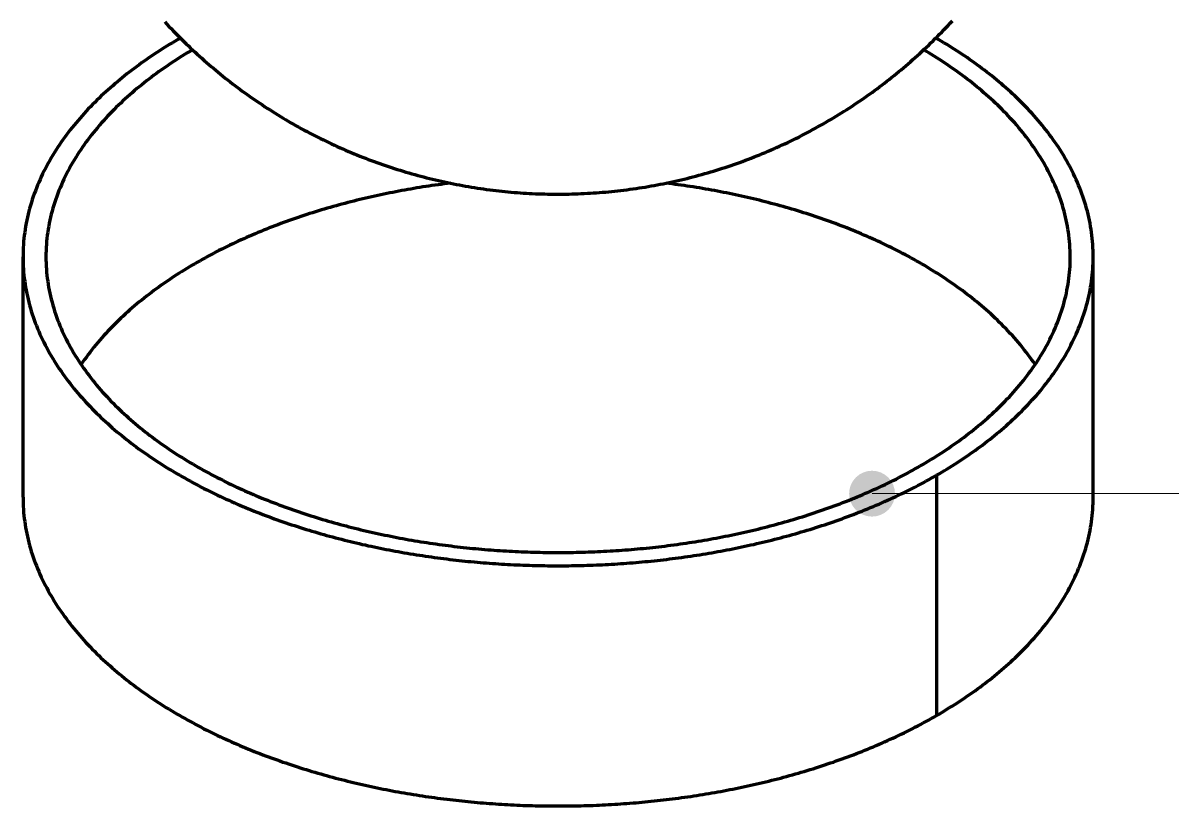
# Model space of a CAD drawing. Header units: millimetres. Extents: x 0 to 594, y 0 to 420.
# Drawn here: x 213.95 to 244.04, y 123.72 to 144.21 of the extents above; entities that cross this region are included whole.
import ezdxf

# ---------------------------------------------------------------- set-up
doc = ezdxf.new("R2010")
doc.units = ezdxf.units.MM
doc.layers.add('01-VISIBLE', color=7, linetype='CONTINUOUS', lineweight=70)
doc.layers.add('08-FINA', color=5, linetype='CONTINUOUS', lineweight=18)

msp = doc.modelspace()

# ---------------------------------------------------------------- hatches: boundary and pattern name
at = {"layer": '08-FINA'}
h = msp.add_hatch(color=7, dxfattribs=at)
h.dxf.hatch_style = 1
edge = h.paths.add_edge_path()
edge.add_arc((236.163, 131.897), 0.6, 0, 360)

# ---------------------------------------------------------------- linework, layer by layer
at = {"layer": '01-VISIBLE'}
for p, q in [((213.949, 131.806), (213.949, 138.094)), ((241.949, 131.806), (241.949, 138.094)), ((237.848, 132.378), (237.848, 126.091))]:
    msp.add_line(p, q, dxfattribs=at)
for points in [[(217.658, 144.243), (217.713, 144.184), (217.767, 144.126), (217.822, 144.068), (217.878, 144.01), (217.934, 143.952), (217.99, 143.895), (218.046, 143.839), (218.103, 143.782), (218.16, 143.726), (218.217, 143.67), (218.275, 143.615), (218.333, 143.559), (218.391, 143.505), (218.45, 143.45), (218.509, 143.396), (218.568, 143.342), (218.628, 143.289), (218.688, 143.236), (218.748, 143.183), (218.808, 143.13), (218.869, 143.078), (218.93, 143.027), (218.992, 142.975), (219.053, 142.924), (219.115, 142.873), (219.177, 142.823), (219.24, 142.773), (219.303, 142.724), (219.366, 142.674), (219.429, 142.625), (219.493, 142.577), (219.557, 142.529), (219.621, 142.481), (219.686, 142.433), (219.75, 142.386), (219.815, 142.34), (219.881, 142.293), (219.946, 142.247), (220.012, 142.202), (220.078, 142.157), (220.144, 142.112), (220.211, 142.068), (220.278, 142.023), (220.345, 141.98), (220.412, 141.937), (220.48, 141.894), (220.548, 141.851), (220.616, 141.809), (220.684, 141.767), (220.753, 141.726), (220.821, 141.685), (220.89, 141.644), (220.96, 141.604), (221.029, 141.565), (221.099, 141.525), (221.169, 141.486), (221.239, 141.448), (221.309, 141.409), (221.38, 141.372), (221.45, 141.334), (221.522, 141.297), (221.593, 141.261), (221.664, 141.225), (221.736, 141.189), (221.808, 141.154), (221.88, 141.119), (221.952, 141.084), (222.024, 141.05), (222.097, 141.016), (222.17, 140.983), (222.243, 140.95), (222.316, 140.918), (222.389, 140.886), (222.463, 140.854), (222.537, 140.823), (222.61, 140.792), (222.685, 140.762), (222.759, 140.732), (222.833, 140.703), (222.908, 140.674), (222.983, 140.645), (223.057, 140.617), (223.133, 140.589), (223.208, 140.562), (223.283, 140.535), (223.359, 140.508), (223.434, 140.482), (223.51, 140.457), (223.586, 140.432), (223.662, 140.407), (223.739, 140.383), (223.815, 140.359), (223.892, 140.335), (223.968, 140.313), (224.045, 140.29), (224.122, 140.268), (224.199, 140.246), (224.276, 140.225), (224.354, 140.204), (224.431, 140.184), (224.509, 140.164), (224.586, 140.144), (224.664, 140.125), (224.742, 140.107), (224.82, 140.089), (224.898, 140.071), (224.976, 140.054), (225.054, 140.037), (225.133, 140.021), (225.211, 140.005), (225.29, 139.989), (225.368, 139.975), (225.447, 139.96), (225.526, 139.946), (225.605, 139.932), (225.684, 139.919), (225.763, 139.906), (225.842, 139.894), (225.921, 139.882), (226, 139.871), (226.079, 139.86), (226.159, 139.85), (226.238, 139.84), (226.318, 139.83), (226.397, 139.821), (226.477, 139.812), (226.556, 139.804), (226.636, 139.796), (226.716, 139.789), (226.796, 139.782), (226.875, 139.776), (226.955, 139.77), (227.035, 139.764), (227.115, 139.759), (227.195, 139.755), (227.275, 139.751), (227.355, 139.747), (227.435, 139.744), (227.515, 139.741), (227.595, 139.739), (227.675, 139.737), (227.755, 139.736), (227.835, 139.735), (227.915, 139.735), (227.995, 139.735), (228.075, 139.735), (228.155, 139.736), (228.235, 139.738), (228.315, 139.739), (228.395, 139.742), (228.475, 139.745), (228.555, 139.748), (228.635, 139.751), (228.715, 139.756), (228.795, 139.76), (228.875, 139.765), (228.955, 139.771), (229.034, 139.777), (229.114, 139.783), (229.194, 139.79), (229.274, 139.797), (229.353, 139.805), (229.433, 139.814), (229.513, 139.822), (229.592, 139.831), (229.672, 139.841), (229.751, 139.851), (229.83, 139.862), (229.91, 139.873), (229.989, 139.884), (230.068, 139.896), (230.147, 139.908), (230.226, 139.921), (230.305, 139.934), (230.384, 139.948), (230.463, 139.962), (230.541, 139.977), (230.62, 139.992), (230.699, 140.007), (230.777, 140.023), (230.855, 140.04), (230.934, 140.056), (231.012, 140.074), (231.09, 140.091), (231.168, 140.11), (231.246, 140.128), (231.323, 140.147), (231.401, 140.167), (231.478, 140.187), (231.556, 140.207), (231.633, 140.228), (231.71, 140.249), (231.787, 140.271), (231.864, 140.293), (231.941, 140.316), (232.018, 140.339), (232.094, 140.362), (232.171, 140.386), (232.247, 140.411), (232.323, 140.435), (232.399, 140.461), (232.475, 140.486), (232.55, 140.512), (232.626, 140.539), (232.701, 140.566), (232.777, 140.593), (232.852, 140.621), (232.927, 140.649), (233.001, 140.678), (233.076, 140.707), (233.15, 140.737), (233.224, 140.767), (233.299, 140.797), (233.372, 140.828), (233.446, 140.859), (233.52, 140.891), (233.593, 140.923), (233.666, 140.955), (233.739, 140.988), (233.812, 141.021), (233.884, 141.055), (233.957, 141.089), (234.029, 141.124), (234.101, 141.159), (234.173, 141.194), (234.245, 141.23), (234.316, 141.266), (234.387, 141.303), (234.458, 141.34), (234.529, 141.377), (234.599, 141.415), (234.67, 141.453), (234.74, 141.492), (234.81, 141.531), (234.879, 141.57), (234.949, 141.61)], [(234.949, 141.61), (235.018, 141.651), (235.088, 141.691), (235.157, 141.733), (235.226, 141.774), (235.294, 141.816), (235.363, 141.859), (235.431, 141.902), (235.499, 141.945), (235.566, 141.988), (235.634, 142.032), (235.701, 142.077), (235.768, 142.122), (235.834, 142.167), (235.901, 142.212), (235.967, 142.258), (236.033, 142.304), (236.098, 142.351), (236.164, 142.398), (236.229, 142.445), (236.293, 142.493), (236.358, 142.541), (236.422, 142.59), (236.486, 142.639), (236.55, 142.688), (236.613, 142.738), (236.676, 142.788), (236.739, 142.838), (236.801, 142.889), (236.864, 142.94), (236.926, 142.991), (236.987, 143.043), (237.048, 143.095), (237.109, 143.148), (237.17, 143.2), (237.231, 143.254), (237.291, 143.307), (237.351, 143.361), (237.41, 143.415), (237.469, 143.47), (237.528, 143.525), (237.587, 143.58), (237.645, 143.635), (237.703, 143.691), (237.76, 143.748), (237.817, 143.804), (237.874, 143.861), (237.931, 143.918), (237.987, 143.976), (238.043, 144.034), (238.099, 144.092), (238.154, 144.15), (238.209, 144.209), (238.264, 144.268)], [(218.066, 143.819), (217.997, 143.778), (217.927, 143.738), (217.858, 143.697), (217.79, 143.655), (217.721, 143.613), (217.653, 143.571), (217.585, 143.528), (217.518, 143.484), (217.45, 143.441), (217.383, 143.397), (217.317, 143.352), (217.25, 143.307), (217.184, 143.261), (217.118, 143.215), (217.053, 143.169), (216.988, 143.122), (216.923, 143.074), (216.859, 143.026), (216.794, 142.978), (216.731, 142.929), (216.667, 142.88), (216.605, 142.83), (216.542, 142.78), (216.48, 142.729), (216.418, 142.678), (216.357, 142.626), (216.296, 142.573), (216.235, 142.521), (216.176, 142.467), (216.116, 142.413), (216.057, 142.359), (215.998, 142.304), (215.94, 142.249), (215.883, 142.193), (215.826, 142.136), (215.769, 142.079), (215.713, 142.021), (215.658, 141.963), (215.603, 141.905), (215.549, 141.846), (215.495, 141.786), (215.442, 141.726), (215.39, 141.665), (215.338, 141.603), (215.287, 141.542), (215.236, 141.479), (215.186, 141.416), (215.137, 141.353), (215.089, 141.288), (215.041, 141.224), (214.995, 141.159), (214.949, 141.093), (214.903, 141.027), (214.859, 140.96), (214.815, 140.892), (214.772, 140.825), (214.73, 140.756), (214.689, 140.687), (214.649, 140.618), (214.61, 140.548), (214.572, 140.477), (214.534, 140.406), (214.498, 140.334), (214.462, 140.262), (214.428, 140.19), (214.395, 140.117), (214.362, 140.043), (214.331, 139.969), (214.301, 139.895), (214.272, 139.82), (214.244, 139.745), (214.217, 139.669), (214.192, 139.593), (214.168, 139.516), (214.144, 139.44), (214.123, 139.362), (214.102, 139.285), (214.082, 139.207), (214.064, 139.129), (214.047, 139.05), (214.032, 138.971), (214.018, 138.892), (214.005, 138.813), (213.993, 138.734), (213.983, 138.654), (213.974, 138.574), (213.966, 138.494), (213.96, 138.414), (213.955, 138.334), (213.952, 138.254), (213.95, 138.174), (213.949, 138.094)], [(241.949, 138.094), (241.948, 138.174), (241.946, 138.254), (241.943, 138.334), (241.938, 138.414), (241.932, 138.494), (241.924, 138.574), (241.915, 138.654), (241.905, 138.734), (241.893, 138.813), (241.88, 138.892), (241.866, 138.971), (241.851, 139.05), (241.834, 139.129), (241.816, 139.207), (241.796, 139.285), (241.775, 139.362), (241.753, 139.44), (241.73, 139.516), (241.706, 139.593), (241.68, 139.669), (241.654, 139.745), (241.626, 139.82), (241.597, 139.895), (241.567, 139.969), (241.536, 140.043), (241.503, 140.117), (241.47, 140.19), (241.436, 140.262), (241.4, 140.334), (241.364, 140.406), (241.326, 140.477), (241.288, 140.548), (241.249, 140.618), (241.209, 140.687), (241.168, 140.756), (241.126, 140.825), (241.083, 140.892), (241.039, 140.96), (240.995, 141.027), (240.949, 141.093), (240.903, 141.159), (240.856, 141.224), (240.809, 141.288), (240.761, 141.353), (240.711, 141.416), (240.662, 141.479), (240.611, 141.542), (240.56, 141.603), (240.508, 141.665), (240.456, 141.726), (240.403, 141.786), (240.349, 141.846), (240.295, 141.905), (240.24, 141.963), (240.185, 142.021), (240.129, 142.079), (240.072, 142.136), (240.015, 142.193), (239.958, 142.248), (239.9, 142.304), (239.841, 142.359), (239.782, 142.413), (239.722, 142.467), (239.662, 142.52), (239.602, 142.573), (239.541, 142.626), (239.48, 142.677), (239.418, 142.729), (239.356, 142.78), (239.293, 142.83), (239.231, 142.88), (239.167, 142.929), (239.104, 142.978), (239.039, 143.026), (238.975, 143.074), (238.91, 143.122), (238.845, 143.169), (238.78, 143.215), (238.714, 143.261), (238.648, 143.307), (238.581, 143.352), (238.515, 143.397), (238.448, 143.441), (238.38, 143.484), (238.313, 143.528), (238.245, 143.571), (238.177, 143.613), (238.108, 143.655), (238.04, 143.697), (237.971, 143.738), (237.901, 143.778), (237.832, 143.819)], [(218.384, 143.512), (218.314, 143.47), (218.245, 143.429), (218.176, 143.387), (218.108, 143.344), (218.039, 143.301), (217.971, 143.258), (217.903, 143.214), (217.836, 143.169), (217.769, 143.124), (217.702, 143.079), (217.636, 143.033), (217.569, 142.987), (217.504, 142.94), (217.438, 142.892), (217.373, 142.844), (217.308, 142.796), (217.244, 142.747), (217.18, 142.698), (217.117, 142.648), (217.054, 142.597), (216.991, 142.546), (216.929, 142.495), (216.867, 142.443), (216.806, 142.39), (216.745, 142.337), (216.684, 142.284), (216.624, 142.229), (216.565, 142.175), (216.506, 142.119), (216.448, 142.063), (216.39, 142.007), (216.333, 141.95), (216.276, 141.893), (216.22, 141.835), (216.164, 141.776), (216.109, 141.717), (216.055, 141.657), (216.001, 141.597), (215.948, 141.536), (215.896, 141.474), (215.844, 141.412), (215.793, 141.349), (215.743, 141.286), (215.694, 141.222), (215.645, 141.158), (215.597, 141.093), (215.55, 141.027), (215.503, 140.961), (215.458, 140.894), (215.413, 140.827), (215.369, 140.759), (215.327, 140.691), (215.285, 140.622), (215.244, 140.552), (215.204, 140.482), (215.164, 140.411), (215.126, 140.34), (215.089, 140.268), (215.053, 140.196), (215.018, 140.123), (214.984, 140.05), (214.952, 139.976), (214.92, 139.902), (214.89, 139.827), (214.86, 139.751), (214.832, 139.676), (214.805, 139.6), (214.78, 139.523), (214.755, 139.446), (214.732, 139.369), (214.71, 139.291), (214.69, 139.213), (214.671, 139.134), (214.653, 139.055), (214.636, 138.976), (214.621, 138.897), (214.608, 138.817), (214.595, 138.738), (214.585, 138.657), (214.575, 138.577), (214.567, 138.497), (214.561, 138.416), (214.556, 138.336), (214.552, 138.255), (214.55, 138.174), (214.549, 138.094)], [(241.349, 138.094), (241.348, 138.174), (241.346, 138.255), (241.342, 138.336), (241.337, 138.416), (241.331, 138.497), (241.323, 138.577), (241.313, 138.657), (241.302, 138.738), (241.29, 138.817), (241.277, 138.897), (241.261, 138.976), (241.245, 139.055), (241.227, 139.134), (241.208, 139.213), (241.188, 139.291), (241.166, 139.369), (241.143, 139.446), (241.118, 139.523), (241.093, 139.6), (241.066, 139.676), (241.038, 139.751), (241.008, 139.827), (240.978, 139.902), (240.946, 139.976), (240.914, 140.05), (240.88, 140.123), (240.845, 140.196), (240.809, 140.268), (240.772, 140.34), (240.734, 140.411), (240.694, 140.482), (240.654, 140.552), (240.613, 140.622), (240.571, 140.691), (240.528, 140.759), (240.485, 140.827), (240.44, 140.894), (240.395, 140.961), (240.348, 141.027), (240.301, 141.093), (240.253, 141.158), (240.204, 141.222), (240.155, 141.286), (240.105, 141.349), (240.054, 141.412), (240.002, 141.474), (239.95, 141.536), (239.897, 141.597), (239.843, 141.657), (239.789, 141.717), (239.734, 141.776), (239.678, 141.835), (239.622, 141.893), (239.565, 141.95), (239.508, 142.007), (239.45, 142.063), (239.392, 142.119), (239.333, 142.175), (239.274, 142.229), (239.214, 142.284), (239.153, 142.337), (239.092, 142.39), (239.031, 142.443), (238.969, 142.495), (238.907, 142.546), (238.844, 142.597), (238.781, 142.648), (238.718, 142.698), (238.654, 142.747), (238.589, 142.796), (238.525, 142.844), (238.46, 142.892), (238.394, 142.94), (238.329, 142.987), (238.262, 143.033), (238.196, 143.079), (238.129, 143.124), (238.062, 143.169), (237.995, 143.214), (237.927, 143.258), (237.859, 143.301), (237.79, 143.344), (237.722, 143.387), (237.653, 143.429), (237.584, 143.47), (237.514, 143.512)], [(225.125, 140.022), (225.045, 140.012), (224.966, 140.002), (224.886, 139.991), (224.807, 139.981), (224.728, 139.969), (224.648, 139.958), (224.569, 139.946), (224.49, 139.934), (224.411, 139.922), (224.331, 139.909), (224.252, 139.896), (224.173, 139.883), (224.094, 139.869), (224.015, 139.855), (223.936, 139.841), (223.858, 139.827), (223.779, 139.812), (223.7, 139.797), (223.621, 139.782), (223.543, 139.766), (223.464, 139.75), (223.386, 139.734), (223.307, 139.717), (223.229, 139.7), (223.151, 139.683), (223.073, 139.666), (222.994, 139.648), (222.916, 139.63), (222.838, 139.611), (222.76, 139.593), (222.683, 139.574), (222.605, 139.554), (222.527, 139.535), (222.449, 139.515), (222.372, 139.494), (222.295, 139.474), (222.217, 139.453), (222.14, 139.431), (222.063, 139.41), (221.986, 139.388), (221.909, 139.366), (221.832, 139.343), (221.755, 139.32), (221.678, 139.297), (221.602, 139.273), (221.525, 139.249), (221.449, 139.225), (221.373, 139.2), (221.296, 139.175), (221.22, 139.15), (221.144, 139.124), (221.069, 139.098), (220.993, 139.072), (220.917, 139.045), (220.842, 139.018), (220.767, 138.991), (220.691, 138.963), (220.616, 138.935), (220.541, 138.907), (220.467, 138.878), (220.392, 138.849), (220.317, 138.819), (220.243, 138.789), (220.169, 138.759), (220.095, 138.728), (220.021, 138.697), (219.947, 138.665), (219.874, 138.634), (219.8, 138.601), (219.727, 138.569), (219.654, 138.536), (219.581, 138.502), (219.509, 138.469), (219.436, 138.434), (219.364, 138.4), (219.292, 138.365), (219.22, 138.329), (219.148, 138.294), (219.077, 138.257), (219.005, 138.221), (218.934, 138.184), (218.863, 138.146), (218.793, 138.108), (218.722, 138.07), (218.652, 138.031), (218.582, 137.992), (218.513, 137.953), (218.443, 137.913), (218.374, 137.872), (218.305, 137.831), (218.236, 137.79), (218.168, 137.748), (218.1, 137.706), (218.032, 137.663), (217.965, 137.62), (217.898, 137.576), (217.831, 137.532), (217.764, 137.487), (217.698, 137.442), (217.632, 137.397), (217.566, 137.35), (217.501, 137.304), (217.436, 137.257), (217.372, 137.209), (217.307, 137.161), (217.244, 137.113), (217.18, 137.064), (217.117, 137.014), (217.055, 136.964), (216.992, 136.914), (216.931, 136.863), (216.869, 136.811), (216.808, 136.759), (216.748, 136.706), (216.688, 136.653), (216.629, 136.599), (216.57, 136.545), (216.511, 136.49), (216.453, 136.435), (216.396, 136.379), (216.339, 136.323), (216.282, 136.266), (216.227, 136.208), (216.172, 136.15), (216.117, 136.091), (216.063, 136.032), (216.01, 135.972), (215.957, 135.912), (215.905, 135.851), (215.853, 135.789), (215.803, 135.727), (215.753, 135.665), (215.704, 135.601), (215.655, 135.538), (215.607, 135.473), (215.56, 135.408), (215.514, 135.343), (215.469, 135.277)], [(240.429, 135.277), (240.384, 135.343), (240.338, 135.408), (240.291, 135.473), (240.243, 135.538), (240.194, 135.601), (240.145, 135.665), (240.095, 135.727), (240.044, 135.789), (239.993, 135.851), (239.941, 135.912), (239.888, 135.972), (239.835, 136.032), (239.781, 136.091), (239.726, 136.15), (239.671, 136.208), (239.615, 136.266), (239.559, 136.323), (239.502, 136.379), (239.445, 136.435), (239.387, 136.49), (239.328, 136.545), (239.269, 136.599), (239.21, 136.653), (239.15, 136.706), (239.09, 136.759), (239.029, 136.811), (238.967, 136.863), (238.906, 136.914), (238.843, 136.964), (238.781, 137.014), (238.718, 137.064), (238.654, 137.113), (238.591, 137.161), (238.526, 137.209), (238.462, 137.257), (238.397, 137.304), (238.332, 137.35), (238.266, 137.397), (238.2, 137.442), (238.134, 137.487), (238.067, 137.532), (238, 137.576), (237.933, 137.62), (237.866, 137.663), (237.798, 137.706), (237.73, 137.748), (237.661, 137.79), (237.593, 137.831), (237.524, 137.872), (237.455, 137.913), (237.385, 137.953), (237.316, 137.992), (237.246, 138.031), (237.176, 138.07), (237.105, 138.108), (237.035, 138.146), (236.964, 138.184), (236.893, 138.221), (236.821, 138.257), (236.75, 138.294), (236.678, 138.329), (236.606, 138.365), (236.534, 138.4), (236.462, 138.434), (236.389, 138.469), (236.317, 138.502), (236.244, 138.536), (236.171, 138.569), (236.098, 138.601), (236.024, 138.634), (235.951, 138.665), (235.877, 138.697), (235.803, 138.728), (235.729, 138.759), (235.655, 138.789), (235.58, 138.819), (235.506, 138.849), (235.431, 138.878), (235.357, 138.907), (235.282, 138.935), (235.207, 138.963), (235.131, 138.991), (235.056, 139.018), (234.981, 139.045), (234.905, 139.072), (234.829, 139.098), (234.754, 139.124), (234.678, 139.15), (234.602, 139.175), (234.525, 139.2), (234.449, 139.225), (234.373, 139.249), (234.296, 139.273), (234.22, 139.297), (234.143, 139.32), (234.066, 139.343), (233.989, 139.366), (233.912, 139.388), (233.835, 139.41), (233.758, 139.431), (233.681, 139.453), (233.603, 139.474), (233.526, 139.494), (233.448, 139.515), (233.371, 139.535), (233.293, 139.554), (233.215, 139.574), (233.137, 139.593), (233.06, 139.611), (232.982, 139.63), (232.903, 139.648), (232.825, 139.666), (232.747, 139.683), (232.669, 139.7), (232.59, 139.717), (232.512, 139.734), (232.434, 139.75), (232.355, 139.766), (232.276, 139.782), (232.198, 139.797), (232.119, 139.812), (232.04, 139.827), (231.961, 139.841), (231.883, 139.855), (231.804, 139.869), (231.725, 139.883), (231.646, 139.896), (231.566, 139.909), (231.487, 139.922), (231.408, 139.934), (231.329, 139.946), (231.25, 139.958), (231.17, 139.969), (231.091, 139.981), (231.012, 139.991), (230.932, 140.002), (230.853, 140.012), (230.773, 140.022)], [(213.949, 138.094), (213.95, 138.013), (213.952, 137.933), (213.955, 137.853), (213.96, 137.773), (213.966, 137.694), (213.974, 137.614), (213.983, 137.534), (213.993, 137.455), (214.004, 137.376), (214.017, 137.297), (214.031, 137.218), (214.047, 137.139), (214.064, 137.061), (214.082, 136.983), (214.101, 136.905), (214.122, 136.828), (214.143, 136.751), (214.167, 136.674), (214.191, 136.598), (214.216, 136.522), (214.243, 136.446), (214.27, 136.371), (214.299, 136.297), (214.329, 136.222), (214.36, 136.148), (214.392, 136.075), (214.426, 136.002), (214.46, 135.93), (214.495, 135.858), (214.531, 135.787), (214.569, 135.716), (214.607, 135.645), (214.646, 135.575), (214.686, 135.506), (214.727, 135.437), (214.768, 135.369), (214.811, 135.301), (214.855, 135.234), (214.899, 135.167), (214.944, 135.101), (214.99, 135.035), (215.036, 134.97), (215.084, 134.906), (215.132, 134.842), (215.181, 134.778), (215.23, 134.715), (215.281, 134.653), (215.332, 134.591), (215.383, 134.53), (215.435, 134.469), (215.488, 134.409), (215.542, 134.349), (215.596, 134.29), (215.65, 134.232), (215.705, 134.174), (215.761, 134.116), (215.817, 134.059), (215.874, 134.003), (215.932, 133.947), (215.989, 133.892), (216.048, 133.837), (216.107, 133.782), (216.166, 133.729), (216.226, 133.675), (216.286, 133.622), (216.347, 133.57), (216.408, 133.518), (216.469, 133.467), (216.531, 133.416), (216.593, 133.366), (216.656, 133.316), (216.719, 133.267), (216.783, 133.218), (216.846, 133.17), (216.911, 133.122), (216.975, 133.074), (217.04, 133.027), (217.105, 132.981), (217.171, 132.935), (217.237, 132.889), (217.303, 132.844), (217.369, 132.8), (217.436, 132.756), (217.503, 132.712), (217.571, 132.669), (217.638, 132.626), (217.706, 132.583), (217.774, 132.541), (217.843, 132.5), (217.912, 132.459), (217.981, 132.418), (218.05, 132.378), (218.119, 132.338), (218.189, 132.299), (218.259, 132.26), (218.329, 132.221), (218.399, 132.183), (218.47, 132.145), (218.541, 132.108), (218.612, 132.071), (218.683, 132.034), (218.755, 131.998), (218.826, 131.962), (218.898, 131.927), (218.97, 131.892), (219.042, 131.857), (219.115, 131.823), (219.187, 131.789), (219.26, 131.756), (219.333, 131.723), (219.406, 131.69), (219.479, 131.658), (219.553, 131.626), (219.626, 131.594), (219.7, 131.563), (219.774, 131.532), (219.848, 131.501), (219.922, 131.471), (219.996, 131.441), (220.071, 131.412), (220.145, 131.383), (220.22, 131.354), (220.295, 131.326), (220.37, 131.297), (220.445, 131.27), (220.52, 131.242), (220.596, 131.215), (220.671, 131.189), (220.747, 131.162), (220.823, 131.136), (220.898, 131.11), (220.974, 131.085), (221.05, 131.06), (221.127, 131.035), (221.203, 131.011), (221.279, 130.987), (221.356, 130.963), (221.432, 130.94), (221.509, 130.917), (221.586, 130.894), (221.663, 130.871), (221.739, 130.849), (221.817, 130.827), (221.894, 130.806), (221.971, 130.785), (222.048, 130.764), (222.126, 130.743), (222.203, 130.723), (222.281, 130.703), (222.358, 130.683), (222.436, 130.664), (222.514, 130.645), (222.591, 130.626), (222.669, 130.607), (222.747, 130.589), (222.825, 130.571), (222.904, 130.554), (222.982, 130.536), (223.06, 130.519), (223.138, 130.503), (223.217, 130.486), (223.295, 130.47), (223.374, 130.454), (223.452, 130.439), (223.531, 130.424), (223.609, 130.409), (223.688, 130.394), (223.767, 130.38), (223.846, 130.366), (223.925, 130.352), (224.004, 130.338), (224.083, 130.325), (224.162, 130.312), (224.241, 130.299), (224.32, 130.287), (224.399, 130.275), (224.478, 130.263), (224.557, 130.251), (224.637, 130.24), (224.716, 130.229), (224.795, 130.218), (224.875, 130.208), (224.954, 130.198), (225.034, 130.188), (225.113, 130.178), (225.193, 130.169), (225.272, 130.16), (225.352, 130.151), (225.431, 130.142), (225.511, 130.134), (225.591, 130.126), (225.67, 130.118), (225.75, 130.111), (225.83, 130.104), (225.91, 130.097), (225.989, 130.09), (226.069, 130.084), (226.149, 130.078), (226.229, 130.072), (226.309, 130.066), (226.389, 130.061), (226.469, 130.056), (226.549, 130.051), (226.629, 130.047), (226.708, 130.042), (226.788, 130.038), (226.868, 130.035), (226.948, 130.031), (227.028, 130.028), (227.109, 130.025), (227.189, 130.023), (227.269, 130.02), (227.349, 130.018), (227.429, 130.016), (227.509, 130.015), (227.589, 130.013), (227.669, 130.012), (227.749, 130.011), (227.829, 130.011), (227.909, 130.011), (227.989, 130.011), (228.069, 130.011), (228.149, 130.011), (228.229, 130.012), (228.309, 130.013), (228.39, 130.015), (228.47, 130.016), (228.55, 130.018), (228.63, 130.02), (228.71, 130.023), (228.79, 130.025), (228.87, 130.028), (228.95, 130.031), (229.03, 130.035), (229.11, 130.038), (229.19, 130.042), (229.27, 130.047), (229.35, 130.051), (229.43, 130.056), (229.51, 130.061), (229.589, 130.066), (229.669, 130.072), (229.749, 130.078), (229.829, 130.084), (229.909, 130.09), (229.989, 130.097), (230.068, 130.104), (230.148, 130.111), (230.228, 130.118), (230.308, 130.126), (230.387, 130.134), (230.467, 130.142), (230.547, 130.151), (230.626, 130.16), (230.706, 130.169), (230.785, 130.178), (230.865, 130.188), (230.944, 130.198), (231.024, 130.208), (231.103, 130.218), (231.182, 130.229), (231.262, 130.24), (231.341, 130.251), (231.42, 130.263), (231.499, 130.275), (231.579, 130.287), (231.658, 130.299), (231.737, 130.312), (231.816, 130.325), (231.895, 130.338), (231.974, 130.352), (232.052, 130.366), (232.131, 130.38), (232.21, 130.394), (232.289, 130.409), (232.367, 130.424), (232.446, 130.439), (232.525, 130.455), (232.603, 130.47), (232.682, 130.486), (232.76, 130.503), (232.838, 130.52), (232.917, 130.537), (232.995, 130.554), (233.073, 130.571), (233.151, 130.589), (233.229, 130.607), (233.307, 130.626), (233.385, 130.645), (233.462, 130.664), (233.54, 130.683), (233.618, 130.703), (233.695, 130.723), (233.773, 130.743), (233.85, 130.764), (233.927, 130.785), (234.005, 130.806), (234.082, 130.827), (234.159, 130.849), (234.236, 130.871), (234.313, 130.894), (234.389, 130.917), (234.466, 130.94), (234.543, 130.963), (234.619, 130.987), (234.695, 131.011), (234.772, 131.035), (234.848, 131.06), (234.924, 131.085), (235, 131.111), (235.076, 131.136), (235.151, 131.162), (235.227, 131.189), (235.303, 131.215), (235.378, 131.242), (235.453, 131.27), (235.528, 131.298), (235.603, 131.326), (235.678, 131.354), (235.753, 131.383), (235.827, 131.412), (235.902, 131.441), (235.976, 131.471), (236.05, 131.501), (236.124, 131.532), (236.198, 131.563), (236.272, 131.594), (236.346, 131.626), (236.419, 131.658), (236.492, 131.69), (236.565, 131.723), (236.638, 131.756), (236.711, 131.789), (236.784, 131.823), (236.856, 131.857), (236.928, 131.892), (237, 131.927), (237.072, 131.962), (237.144, 131.998), (237.215, 132.034), (237.286, 132.071), (237.357, 132.108), (237.428, 132.145), (237.499, 132.183), (237.569, 132.221), (237.639, 132.26), (237.709, 132.299), (237.779, 132.338), (237.848, 132.378)], [(214.549, 138.094), (214.55, 138.013), (214.552, 137.933), (214.555, 137.853), (214.56, 137.773), (214.567, 137.694), (214.575, 137.614), (214.584, 137.534), (214.595, 137.455), (214.607, 137.376), (214.62, 137.297), (214.635, 137.218), (214.651, 137.14), (214.669, 137.062), (214.688, 136.984), (214.708, 136.906), (214.729, 136.829), (214.752, 136.752), (214.776, 136.676), (214.801, 136.6), (214.828, 136.524), (214.855, 136.449), (214.884, 136.374), (214.914, 136.3), (214.945, 136.226), (214.977, 136.153), (215.011, 136.08), (215.045, 136.008), (215.081, 135.936), (215.117, 135.865), (215.155, 135.794), (215.193, 135.724), (215.233, 135.654), (215.273, 135.585), (215.314, 135.516), (215.357, 135.448), (215.4, 135.381), (215.444, 135.314), (215.489, 135.248), (215.534, 135.182), (215.581, 135.117), (215.628, 135.052), (215.676, 134.988), (215.725, 134.924), (215.774, 134.862), (215.825, 134.799), (215.876, 134.737), (215.927, 134.676), (215.979, 134.615), (216.032, 134.555), (216.086, 134.496), (216.14, 134.437), (216.195, 134.379), (216.25, 134.321), (216.306, 134.263), (216.363, 134.207), (216.42, 134.151), (216.478, 134.095), (216.536, 134.04), (216.594, 133.985), (216.654, 133.931), (216.713, 133.878), (216.773, 133.825), (216.834, 133.773), (216.895, 133.721), (216.956, 133.669), (217.018, 133.618), (217.081, 133.568), (217.143, 133.518), (217.206, 133.469), (217.27, 133.42), (217.334, 133.372), (217.398, 133.324), (217.463, 133.277), (217.528, 133.23), (217.593, 133.184), (217.659, 133.138), (217.725, 133.093), (217.791, 133.048), (217.858, 133.003), (217.925, 132.96), (217.992, 132.916), (218.06, 132.873), (218.127, 132.831), (218.196, 132.788), (218.264, 132.747), (218.333, 132.706), (218.402, 132.665), (218.471, 132.625), (218.54, 132.585), (218.61, 132.545), (218.68, 132.506), (218.75, 132.468), (218.821, 132.43), (218.891, 132.392), (218.962, 132.355), (219.033, 132.318), (219.105, 132.282), (219.176, 132.246), (219.248, 132.21), (219.32, 132.175), (219.392, 132.14), (219.464, 132.106), (219.537, 132.071), (219.609, 132.038), (219.682, 132.005), (219.755, 131.972), (219.829, 131.939), (219.902, 131.907), (219.976, 131.876), (220.049, 131.844), (220.123, 131.813), (220.197, 131.783), (220.271, 131.753), (220.346, 131.723), (220.42, 131.694), (220.495, 131.665), (220.57, 131.636), (220.645, 131.608), (220.72, 131.58), (220.795, 131.552), (220.87, 131.525), (220.945, 131.498), (221.021, 131.471), (221.097, 131.445), (221.173, 131.419), (221.248, 131.394), (221.324, 131.369), (221.401, 131.344), (221.477, 131.319), (221.553, 131.295), (221.63, 131.271), (221.706, 131.248), (221.783, 131.225), (221.86, 131.202), (221.937, 131.179), (222.014, 131.157), (222.091, 131.136), (222.168, 131.114), (222.245, 131.093), (222.322, 131.072), (222.4, 131.052), (222.477, 131.031), (222.555, 131.012), (222.632, 130.992), (222.71, 130.973), (222.788, 130.954), (222.866, 130.935), (222.944, 130.917), (223.022, 130.899), (223.1, 130.881), (223.178, 130.864), (223.257, 130.847), (223.335, 130.83), (223.413, 130.814), (223.492, 130.798), (223.57, 130.782), (223.649, 130.766), (223.727, 130.751), (223.806, 130.736), (223.885, 130.721), (223.964, 130.707), (224.042, 130.693), (224.121, 130.679), (224.2, 130.666), (224.279, 130.653), (224.358, 130.64), (224.437, 130.627), (224.517, 130.615), (224.596, 130.603), (224.675, 130.592), (224.754, 130.58), (224.834, 130.569), (224.913, 130.558), (224.992, 130.548), (225.072, 130.537), (225.151, 130.528), (225.231, 130.518), (225.31, 130.509), (225.39, 130.499), (225.469, 130.491), (225.549, 130.482), (225.629, 130.474), (225.708, 130.466), (225.788, 130.458), (225.868, 130.451), (225.948, 130.444), (226.027, 130.437), (226.107, 130.43), (226.187, 130.424), (226.267, 130.418), (226.347, 130.413), (226.427, 130.407), (226.507, 130.402), (226.587, 130.397), (226.667, 130.393), (226.747, 130.388), (226.827, 130.384), (226.907, 130.38), (226.987, 130.377), (227.067, 130.374), (227.147, 130.371), (227.227, 130.368), (227.307, 130.366), (227.387, 130.364), (227.467, 130.362), (227.547, 130.361), (227.627, 130.359), (227.707, 130.358), (227.787, 130.358), (227.867, 130.357), (227.947, 130.357), (228.027, 130.357), (228.107, 130.358), (228.188, 130.358), (228.268, 130.359), (228.348, 130.36), (228.428, 130.362), (228.508, 130.364), (228.588, 130.366), (228.668, 130.368), (228.748, 130.371), (228.828, 130.374), (228.908, 130.377), (228.988, 130.38), (229.068, 130.384), (229.148, 130.388), (229.228, 130.392), (229.308, 130.397), (229.388, 130.402), (229.468, 130.407), (229.548, 130.412), (229.628, 130.418), (229.707, 130.424), (229.787, 130.43), (229.867, 130.437), (229.947, 130.444), (230.027, 130.451), (230.106, 130.458), (230.186, 130.466), (230.266, 130.474), (230.346, 130.482), (230.425, 130.49), (230.505, 130.499), (230.584, 130.508), (230.664, 130.517), (230.743, 130.527), (230.823, 130.537), (230.902, 130.547), (230.982, 130.558), (231.061, 130.569), (231.14, 130.58), (231.22, 130.591), (231.299, 130.603), (231.378, 130.615), (231.457, 130.627), (231.536, 130.639), (231.615, 130.652), (231.694, 130.665), (231.773, 130.679), (231.852, 130.693), (231.931, 130.707), (232.01, 130.721), (232.089, 130.735), (232.167, 130.75), (232.246, 130.766), (232.324, 130.781), (232.403, 130.797), (232.481, 130.813), (232.56, 130.829), (232.638, 130.846), (232.716, 130.863), (232.795, 130.881), (232.873, 130.898), (232.951, 130.916), (233.029, 130.934), (233.107, 130.953), (233.184, 130.972), (233.262, 130.991), (233.34, 131.011), (233.417, 131.031), (233.495, 131.051), (233.572, 131.071), (233.65, 131.092), (233.727, 131.113), (233.804, 131.135), (233.881, 131.156), (233.958, 131.179), (234.035, 131.201), (234.112, 131.224), (234.188, 131.247), (234.265, 131.27), (234.342, 131.294), (234.418, 131.318), (234.494, 131.343), (234.57, 131.368), (234.646, 131.393), (234.722, 131.418), (234.798, 131.444), (234.874, 131.47), (234.949, 131.497), (235.025, 131.524), (235.1, 131.551), (235.175, 131.578), (235.25, 131.606), (235.325, 131.635), (235.4, 131.663), (235.475, 131.692), (235.549, 131.722), (235.623, 131.752), (235.698, 131.782), (235.772, 131.812), (235.846, 131.843), (235.919, 131.874), (235.993, 131.906), (236.066, 131.938), (236.14, 131.97), (236.213, 132.003), (236.285, 132.036), (236.358, 132.07), (236.431, 132.104), (236.503, 132.138), (236.575, 132.173), (236.647, 132.208), (236.719, 132.244), (236.79, 132.28), (236.862, 132.316), (236.933, 132.353), (237.004, 132.391), (237.074, 132.428), (237.145, 132.466), (237.215, 132.505), (237.285, 132.544), (237.355, 132.583), (237.424, 132.623)], [(237.424, 132.623), (237.493, 132.663), (237.562, 132.704), (237.631, 132.745), (237.7, 132.787), (237.768, 132.829), (237.836, 132.871), (237.903, 132.914), (237.971, 132.958), (238.038, 133.002), (238.104, 133.046), (238.171, 133.091), (238.237, 133.136), (238.303, 133.182), (238.368, 133.229), (238.433, 133.275), (238.498, 133.323), (238.562, 133.37), (238.626, 133.419), (238.689, 133.467), (238.753, 133.517), (238.815, 133.567), (238.878, 133.617), (238.94, 133.668), (239.001, 133.719), (239.062, 133.771), (239.123, 133.823), (239.183, 133.876), (239.243, 133.93), (239.302, 133.984), (239.361, 134.038), (239.419, 134.093), (239.476, 134.149), (239.534, 134.205), (239.59, 134.262), (239.646, 134.319), (239.702, 134.377), (239.756, 134.435), (239.811, 134.494), (239.864, 134.554), (239.917, 134.614), (239.97, 134.675), (240.021, 134.736), (240.072, 134.798), (240.123, 134.86), (240.172, 134.923), (240.221, 134.987), (240.269, 135.051), (240.316, 135.115), (240.363, 135.181), (240.409, 135.246), (240.453, 135.313), (240.498, 135.38), (240.541, 135.447), (240.583, 135.515), (240.624, 135.584), (240.665, 135.653), (240.704, 135.723), (240.743, 135.793), (240.78, 135.864), (240.817, 135.935), (240.852, 136.007), (240.887, 136.079), (240.92, 136.152), (240.952, 136.226), (240.984, 136.299), (241.014, 136.374), (241.043, 136.448), (241.07, 136.524), (241.097, 136.599), (241.122, 136.675), (241.146, 136.752), (241.169, 136.829), (241.19, 136.906), (241.21, 136.983), (241.229, 137.061), (241.247, 137.139), (241.263, 137.218), (241.278, 137.297), (241.291, 137.375), (241.303, 137.455), (241.314, 137.534), (241.323, 137.614), (241.331, 137.693), (241.337, 137.773), (241.343, 137.853), (241.346, 137.933), (241.348, 138.013), (241.349, 138.094)], [(237.848, 132.378), (237.918, 132.418), (237.987, 132.459), (238.055, 132.5), (238.124, 132.542), (238.192, 132.584), (238.26, 132.626), (238.328, 132.669), (238.395, 132.712), (238.462, 132.756), (238.529, 132.8), (238.595, 132.845), (238.662, 132.89), (238.727, 132.935), (238.793, 132.981), (238.858, 133.028), (238.923, 133.075), (238.988, 133.122), (239.052, 133.17), (239.116, 133.218), (239.179, 133.267), (239.242, 133.316), (239.305, 133.366), (239.367, 133.416), (239.429, 133.467), (239.491, 133.519), (239.552, 133.57), (239.612, 133.623), (239.672, 133.675), (239.732, 133.729), (239.791, 133.782), (239.85, 133.837), (239.909, 133.892), (239.966, 133.947), (240.024, 134.003), (240.081, 134.059), (240.137, 134.116), (240.193, 134.174), (240.248, 134.232), (240.302, 134.29), (240.356, 134.349), (240.41, 134.409), (240.463, 134.469), (240.515, 134.53), (240.567, 134.591), (240.617, 134.653), (240.668, 134.715), (240.717, 134.778), (240.766, 134.842), (240.814, 134.906), (240.862, 134.97), (240.908, 135.035), (240.954, 135.101), (240.999, 135.167), (241.044, 135.234), (241.087, 135.301), (241.13, 135.369), (241.171, 135.437), (241.212, 135.506), (241.252, 135.575), (241.291, 135.645), (241.329, 135.716), (241.367, 135.787), (241.403, 135.858), (241.438, 135.93), (241.472, 136.002), (241.505, 136.075), (241.538, 136.149), (241.569, 136.222), (241.599, 136.297), (241.627, 136.371), (241.655, 136.446), (241.682, 136.522), (241.707, 136.598), (241.731, 136.674), (241.754, 136.751), (241.776, 136.828), (241.797, 136.905), (241.816, 136.983), (241.834, 137.061), (241.851, 137.139), (241.867, 137.218), (241.881, 137.297), (241.894, 137.376), (241.905, 137.455), (241.915, 137.534), (241.924, 137.614), (241.932, 137.694), (241.938, 137.773), (241.943, 137.853), (241.946, 137.933), (241.948, 138.013), (241.949, 138.094)], [(213.949, 131.806), (213.95, 131.726), (213.952, 131.646), (213.955, 131.566), (213.96, 131.486), (213.966, 131.407), (213.974, 131.327), (213.983, 131.247), (213.993, 131.168), (214.004, 131.089), (214.017, 131.01), (214.031, 130.931), (214.047, 130.852), (214.064, 130.774), (214.082, 130.696), (214.101, 130.618), (214.122, 130.541), (214.143, 130.464), (214.167, 130.387), (214.191, 130.311), (214.216, 130.235), (214.243, 130.159), (214.27, 130.084), (214.299, 130.01), (214.329, 129.935), (214.36, 129.861), (214.392, 129.788), (214.426, 129.715), (214.46, 129.643), (214.495, 129.571), (214.531, 129.5), (214.569, 129.429), (214.607, 129.358), (214.646, 129.288), (214.686, 129.219), (214.727, 129.15), (214.768, 129.082), (214.811, 129.014), (214.855, 128.947), (214.899, 128.88), (214.944, 128.814), (214.99, 128.748), (215.036, 128.683), (215.084, 128.619), (215.132, 128.555), (215.181, 128.491), (215.23, 128.428), (215.281, 128.366), (215.332, 128.304), (215.383, 128.243), (215.435, 128.182), (215.488, 128.122), (215.542, 128.062), (215.596, 128.003), (215.65, 127.945), (215.705, 127.887), (215.761, 127.829), (215.817, 127.772), (215.874, 127.716), (215.932, 127.66), (215.989, 127.605), (216.048, 127.55), (216.107, 127.495), (216.166, 127.442), (216.226, 127.388), (216.286, 127.335), (216.347, 127.283), (216.408, 127.231), (216.469, 127.18), (216.531, 127.129), (216.593, 127.079), (216.656, 127.029), (216.719, 126.98), (216.783, 126.931), (216.846, 126.883), (216.911, 126.835), (216.975, 126.787), (217.04, 126.74), (217.105, 126.694), (217.171, 126.648), (217.237, 126.602), (217.303, 126.557), (217.369, 126.513), (217.436, 126.469), (217.503, 126.425), (217.571, 126.382), (217.638, 126.339), (217.706, 126.296), (217.774, 126.254), (217.843, 126.213), (217.912, 126.172), (217.981, 126.131), (218.05, 126.091), (218.119, 126.051), (218.189, 126.012), (218.259, 125.973), (218.329, 125.934), (218.399, 125.896), (218.47, 125.858), (218.541, 125.821), (218.612, 125.784), (218.683, 125.747), (218.755, 125.711), (218.826, 125.675), (218.898, 125.64), (218.97, 125.605), (219.042, 125.57), (219.115, 125.536), (219.187, 125.502), (219.26, 125.469), (219.333, 125.436), (219.406, 125.403), (219.479, 125.371), (219.553, 125.339), (219.626, 125.307), (219.7, 125.276), (219.774, 125.245), (219.848, 125.214), (219.922, 125.184), (219.996, 125.154), (220.071, 125.125), (220.145, 125.096), (220.22, 125.067), (220.295, 125.039), (220.37, 125.01), (220.445, 124.983), (220.52, 124.955), (220.596, 124.928), (220.671, 124.902), (220.747, 124.875), (220.823, 124.849), (220.898, 124.823), (220.974, 124.798), (221.05, 124.773), (221.127, 124.748), (221.203, 124.724), (221.279, 124.7), (221.356, 124.676), (221.432, 124.653), (221.509, 124.63), (221.586, 124.607), (221.663, 124.584), (221.739, 124.562), (221.817, 124.54), (221.894, 124.519), (221.971, 124.498), (222.048, 124.477), (222.126, 124.456), (222.203, 124.436), (222.281, 124.416), (222.358, 124.396), (222.436, 124.377), (222.514, 124.358), (222.591, 124.339), (222.669, 124.32), (222.747, 124.302), (222.825, 124.284), (222.904, 124.267), (222.982, 124.249), (223.06, 124.232), (223.138, 124.216), (223.217, 124.199), (223.295, 124.183), (223.374, 124.167), (223.452, 124.152), (223.531, 124.137), (223.609, 124.122), (223.688, 124.107), (223.767, 124.093), (223.846, 124.079), (223.925, 124.065), (224.004, 124.051), (224.083, 124.038), (224.162, 124.025), (224.241, 124.012), (224.32, 124), (224.399, 123.988), (224.478, 123.976), (224.557, 123.964), (224.637, 123.953), (224.716, 123.942), (224.795, 123.931), (224.875, 123.921), (224.954, 123.911), (225.034, 123.901), (225.113, 123.891), (225.193, 123.882), (225.272, 123.873), (225.352, 123.864), (225.431, 123.855), (225.511, 123.847), (225.591, 123.839), (225.67, 123.831), (225.75, 123.824), (225.83, 123.817), (225.91, 123.81), (225.989, 123.803), (226.069, 123.797), (226.149, 123.791), (226.229, 123.785), (226.309, 123.779), (226.389, 123.774), (226.469, 123.769), (226.549, 123.764), (226.629, 123.76), (226.708, 123.755), (226.788, 123.751), (226.868, 123.748), (226.948, 123.744), (227.028, 123.741), (227.109, 123.738), (227.189, 123.736), (227.269, 123.733), (227.349, 123.731), (227.429, 123.729), (227.509, 123.728), (227.589, 123.726), (227.669, 123.725), (227.749, 123.724), (227.829, 123.724), (227.909, 123.724), (227.989, 123.724), (228.069, 123.724), (228.149, 123.724), (228.229, 123.725), (228.309, 123.726), (228.39, 123.728), (228.47, 123.729), (228.55, 123.731), (228.63, 123.733), (228.71, 123.736), (228.79, 123.738), (228.87, 123.741), (228.95, 123.744), (229.03, 123.748), (229.11, 123.751), (229.19, 123.755), (229.27, 123.76), (229.35, 123.764), (229.43, 123.769), (229.51, 123.774), (229.589, 123.779), (229.669, 123.785), (229.749, 123.791), (229.829, 123.797), (229.909, 123.803), (229.989, 123.81), (230.068, 123.817), (230.148, 123.824), (230.228, 123.831), (230.308, 123.839), (230.387, 123.847), (230.467, 123.855), (230.547, 123.864), (230.626, 123.873), (230.706, 123.882), (230.785, 123.891), (230.865, 123.901), (230.944, 123.911), (231.024, 123.921), (231.103, 123.931), (231.182, 123.942), (231.262, 123.953), (231.341, 123.964), (231.42, 123.976), (231.499, 123.988), (231.579, 124), (231.658, 124.012), (231.737, 124.025), (231.816, 124.038), (231.895, 124.051), (231.974, 124.065), (232.052, 124.079), (232.131, 124.093), (232.21, 124.107), (232.289, 124.122), (232.367, 124.137), (232.446, 124.152), (232.525, 124.167), (232.603, 124.183), (232.682, 124.199), (232.76, 124.216), (232.838, 124.233), (232.917, 124.25), (232.995, 124.267), (233.073, 124.284), (233.151, 124.302), (233.229, 124.32), (233.307, 124.339), (233.385, 124.358), (233.462, 124.377), (233.54, 124.396), (233.618, 124.416), (233.695, 124.436), (233.773, 124.456), (233.85, 124.477), (233.927, 124.498), (234.005, 124.519), (234.082, 124.54), (234.159, 124.562), (234.236, 124.584), (234.313, 124.607), (234.389, 124.63), (234.466, 124.653), (234.543, 124.676), (234.619, 124.7), (234.695, 124.724), (234.772, 124.748), (234.848, 124.773), (234.924, 124.798), (235, 124.824), (235.076, 124.849), (235.151, 124.875), (235.227, 124.902), (235.303, 124.928), (235.378, 124.955), (235.453, 124.983), (235.528, 125.011), (235.603, 125.039), (235.678, 125.067), (235.753, 125.096), (235.827, 125.125), (235.902, 125.154), (235.976, 125.184), (236.05, 125.214), (236.124, 125.245), (236.198, 125.276), (236.272, 125.307), (236.346, 125.339), (236.419, 125.371), (236.492, 125.403), (236.565, 125.436), (236.638, 125.469), (236.711, 125.502), (236.784, 125.536), (236.856, 125.57), (236.928, 125.605), (237, 125.64), (237.072, 125.675), (237.144, 125.711), (237.215, 125.747), (237.286, 125.784), (237.357, 125.821), (237.428, 125.858), (237.499, 125.896), (237.569, 125.934), (237.639, 125.973), (237.709, 126.012), (237.779, 126.051), (237.848, 126.091)], [(237.848, 126.091), (237.918, 126.131), (237.987, 126.172), (238.055, 126.213), (238.124, 126.255), (238.192, 126.297), (238.26, 126.339), (238.328, 126.382), (238.395, 126.425), (238.462, 126.469), (238.529, 126.513), (238.595, 126.558), (238.662, 126.603), (238.727, 126.648), (238.793, 126.694), (238.858, 126.741), (238.923, 126.788), (238.988, 126.835), (239.052, 126.883), (239.116, 126.931), (239.179, 126.98), (239.242, 127.029), (239.305, 127.079), (239.367, 127.129), (239.429, 127.18), (239.491, 127.231), (239.552, 127.283), (239.612, 127.336), (239.672, 127.388), (239.732, 127.442), (239.791, 127.495), (239.85, 127.55), (239.909, 127.605), (239.966, 127.66), (240.024, 127.716), (240.081, 127.772), (240.137, 127.829), (240.193, 127.887), (240.248, 127.945), (240.302, 128.003), (240.356, 128.062), (240.41, 128.122), (240.463, 128.182), (240.515, 128.243), (240.567, 128.304), (240.617, 128.366), (240.668, 128.428), (240.717, 128.491), (240.766, 128.555), (240.814, 128.619), (240.862, 128.683), (240.908, 128.748), (240.954, 128.814), (240.999, 128.88), (241.044, 128.947), (241.087, 129.014), (241.13, 129.082), (241.171, 129.15), (241.212, 129.219), (241.252, 129.288), (241.291, 129.358), (241.329, 129.429), (241.367, 129.5), (241.403, 129.571), (241.438, 129.643), (241.472, 129.715), (241.505, 129.788), (241.538, 129.862), (241.569, 129.935), (241.599, 130.01), (241.627, 130.084), (241.655, 130.159), (241.682, 130.235), (241.707, 130.311), (241.731, 130.387), (241.754, 130.464), (241.776, 130.541), (241.797, 130.618), (241.816, 130.696), (241.834, 130.774), (241.851, 130.852), (241.867, 130.931), (241.881, 131.01), (241.894, 131.089), (241.905, 131.168), (241.915, 131.247), (241.924, 131.327), (241.932, 131.407), (241.938, 131.486), (241.943, 131.566), (241.946, 131.646), (241.948, 131.726), (241.949, 131.806)]]:
    msp.add_lwpolyline(points, dxfattribs=at)
at = {"layer": '08-FINA'}
msp.add_line((369.5, 131.897), (236.163, 131.897), dxfattribs=at)

doc.saveas('drawing.dxf')
